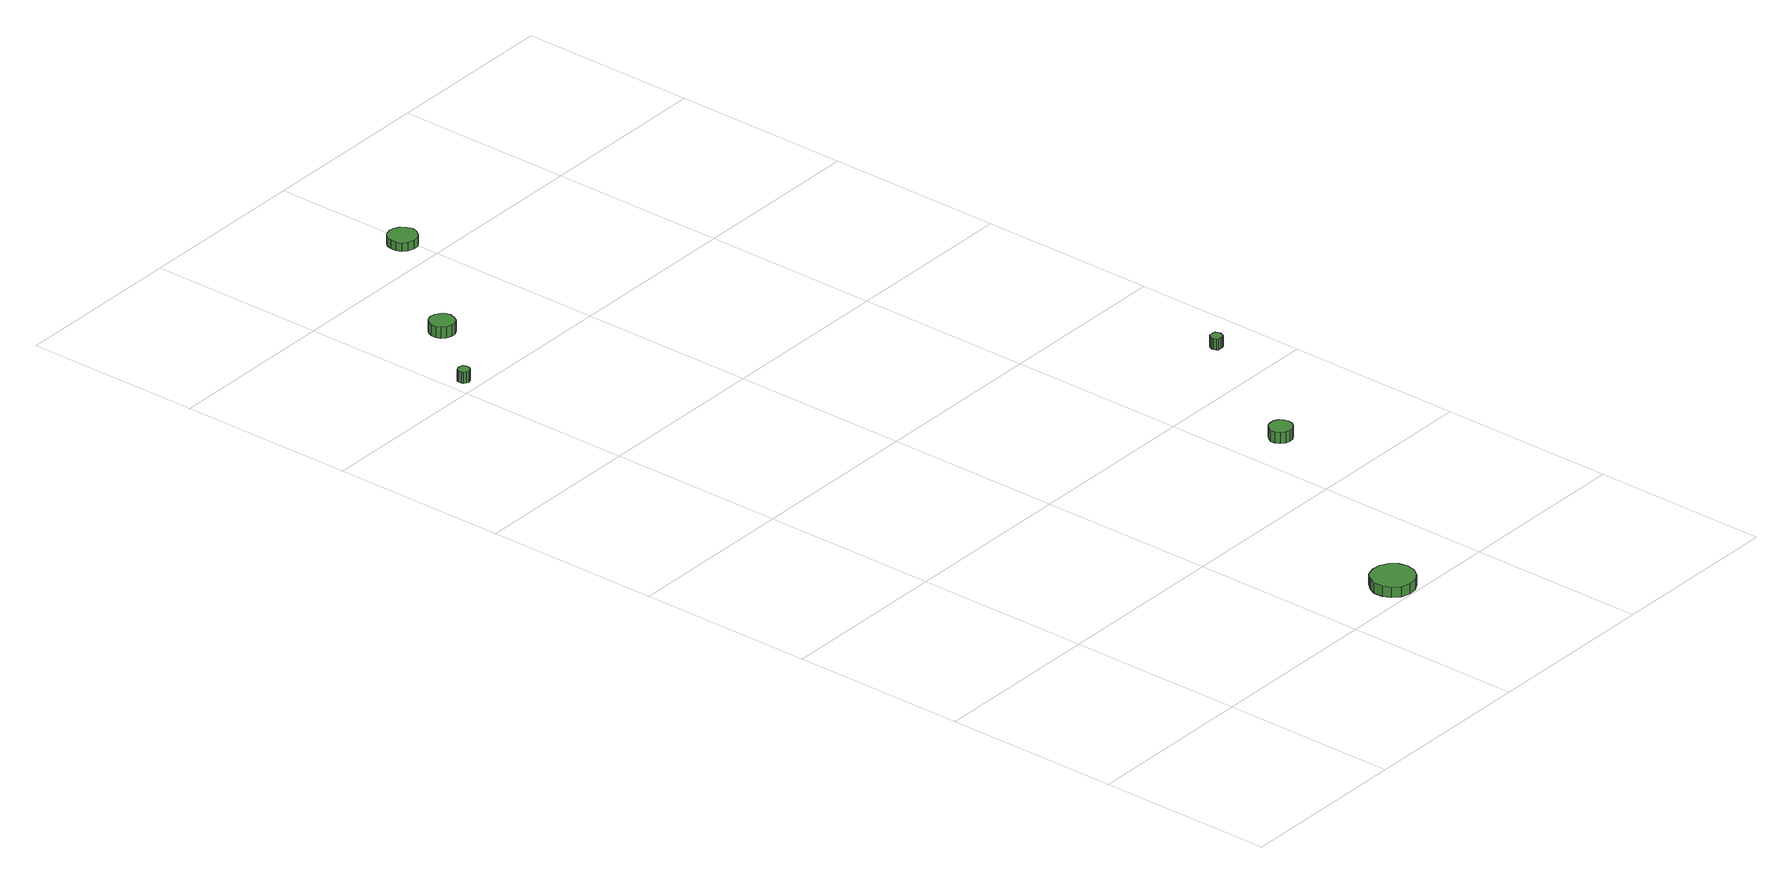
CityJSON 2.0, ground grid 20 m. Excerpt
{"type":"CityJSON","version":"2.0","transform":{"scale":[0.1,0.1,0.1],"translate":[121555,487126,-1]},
"CityObjects":{
"tree1":{"type":"SolitaryVegetationObject","attributes":{"function":"something"},"geometry":[{"type":"MultiSurface","lod":"1","boundaries":[[[0,1,2,3,4,5,6,7,8,9,10,11,12,13,14]],[[15,16,17,18,19,20,21,22,23,24,25,26,27,28,29]],[[0,29,28,1]],[[1,28,27,2]],[[2,27,26,3]],[[3,26,25,4]],[[4,25,24,5]],[[5,24,23,6]],[[6,23,22,7]],[[7,22,21,8]],[[8,21,20,9]],[[9,20,19,10]],[[10,19,18,11]],[[11,18,17,12]],[[12,17,16,13]],[[13,16,15,14]],[[14,15,29,0]]]}]},
"tree2":{"type":"SolitaryVegetationObject","attributes":{"function":"something"},"geometry":[{"type":"MultiSurface","lod":"1","boundaries":[[[30,31,32,33,34,35,36,37,38,39,40,41,42,43,44]],[[45,46,47,48,49,50,51,52,53,54,55,56,57,58,59]],[[30,59,58,31]],[[31,58,57,32]],[[32,57,56,33]],[[33,56,55,34]],[[34,55,54,35]],[[35,54,53,36]],[[36,53,52,37]],[[37,52,51,38]],[[38,51,50,39]],[[39,50,49,40]],[[40,49,48,41]],[[41,48,47,42]],[[42,47,46,43]],[[43,46,45,44]],[[44,45,59,30]]]}]},
"tree3":{"type":"SolitaryVegetationObject","attributes":{"function":"something"},"geometry":[{"type":"MultiSurface","lod":"1","boundaries":[[[60,61,62,63,64,65,66,67,68,69,70,71,72,73,74]],[[75,76,77,78,79,80,81,82,83,84,85,86,87,88,89]],[[60,89,88,61]],[[61,88,87,62]],[[62,87,86,63]],[[63,86,85,64]],[[64,85,84,65]],[[65,84,83,66]],[[66,83,82,67]],[[67,82,81,68]],[[68,81,80,69]],[[69,80,79,70]],[[70,79,78,71]],[[71,78,77,72]],[[72,77,76,73]],[[73,76,75,74]],[[74,75,89,60]]]}]},
"tree4":{"type":"SolitaryVegetationObject","attributes":{"function":"something"},"geometry":[{"type":"MultiSurface","lod":"1","boundaries":[[[90,91,92,93,94,95,96,97,98,99,100,101,102,103,104]],[[105,106,107,108,109,110,111,112,113,114,115,116,117,118,119]],[[90,119,118,91]],[[91,118,117,92]],[[92,117,116,93]],[[93,116,115,94]],[[94,115,114,95]],[[95,114,113,96]],[[96,113,112,97]],[[97,112,111,98]],[[98,111,110,99]],[[99,110,109,100]],[[100,109,108,101]],[[101,108,107,102]],[[102,107,106,103]],[[103,106,105,104]],[[104,105,119,90]]]}]},
"tree5":{"type":"SolitaryVegetationObject","attributes":{"function":"something"},"geometry":[{"type":"MultiSurface","lod":"1","boundaries":[[[120,121,122,123,124,125,126,127,128,129,130,131,132,133,134]],[[135,136,137,138,139,140,141,142,143,144,145,146,147,148,149]],[[120,149,148,121]],[[121,148,147,122]],[[122,147,146,123]],[[123,146,145,124]],[[124,145,144,125]],[[125,144,143,126]],[[126,143,142,127]],[[127,142,141,128]],[[128,141,140,129]],[[129,140,139,130]],[[130,139,138,131]],[[131,138,137,132]],[[132,137,136,133]],[[133,136,135,134]],[[134,135,149,120]]]}]},
"tree6":{"type":"SolitaryVegetationObject","attributes":{"function":"something"},"geometry":[{"type":"MultiSurface","lod":"1","boundaries":[[[150,151,152,153,154,155,156,157,158,159,160,161,162,163,164]],[[165,166,167,168,169,170,171,172,173,174,175,176,177,178,179]],[[150,179,178,151]],[[151,178,177,152]],[[152,177,176,153]],[[153,176,175,154]],[[154,175,174,155]],[[155,174,173,156]],[[156,173,172,157]],[[157,172,171,158]],[[158,171,170,159]],[[159,170,169,160]],[[160,169,168,161]],[[161,168,167,162]],[[162,167,166,163]],[[163,166,165,164]],[[164,165,179,150]]]}]}
},
"vertices":[
[317,26,18],[315,36,18],[309,44,18],[300,49,18],[290,50,18],[280,47,18],[273,40,18],[269,31,18],[269,21,18],[273,12,18],[280,5,18],[290,2,18],[300,3,18],[309,8,18],[315,16,18],[315,16,6],[309,8,6],[300,3,6],[290,2,6],[280,5,6],[273,12,6],[269,21,6],[269,31,6],[273,40,6],[280,47,6],[290,50,6],[300,49,6],[309,44,6],[315,36,6],[317,26,6],
[19,1013,25],[18,1015,25],[17,1018,25],[14,1019,25],[12,1019,25],[9,1018,25],[7,1017,25],[6,1014,25],[6,1011,25],[7,1009,25],[9,1007,25],[12,1006,25],[14,1006,25],[17,1008,25],[18,1010,25],[18,1010,12],[17,1008,12],[14,1006,12],[12,1006,12],[9,1007,12],[7,1009,12],[6,1011,12],[6,1014,12],[7,1017,12],[9,1018,12],[12,1019,12],[14,1019,12],[17,1018,12],[18,1015,12],[19,1013,12],
[97,1098,19],[95,1104,19],[92,1108,19],[87,1111,19],[81,1112,19],[75,1110,19],[71,1106,19],[69,1101,19],[69,1095,19],[71,1090,19],[75,1086,19],[81,1084,19],[87,1084,19],[92,1087,19],[95,1092,19],[95,1092,6],[92,1087,6],[87,1084,6],[81,1084,6],[75,1086,6],[71,1090,6],[69,1095,6],[69,1101,6],[71,1106,6],[75,1110,6],[81,1112,6],[87,1111,6],[92,1108,6],[95,1104,6],[97,1098,6],
[459,297,24],[458,302,24],[455,306,24],[450,309,24],[445,309,24],[440,308,24],[436,304,24],[433,299,24],[433,294,24],[436,289,24],[440,285,24],[445,284,24],[450,284,24],[455,287,24],[458,291,24],[458,291,11],[455,287,11],[450,284,11],[445,284,11],[440,285,11],[436,289,11],[433,294,11],[433,299,11],[436,304,11],[440,308,11],[445,309,11],[450,309,11],[455,306,11],[458,302,11],[459,297,11],
[211,1240,16],[209,1246,16],[205,1252,16],[199,1255,16],[193,1256,16],[186,1254,16],[181,1249,16],[179,1243,16],[179,1236,16],[181,1230,16],[186,1226,16],[193,1224,16],[199,1224,16],[205,1228,16],[209,1233,16],[209,1233,6],[205,1228,6],[199,1224,6],[193,1224,6],[186,1226,6],[181,1230,6],[179,1236,6],[179,1243,6],[181,1249,6],[186,1254,6],[193,1256,6],[199,1255,6],[205,1252,6],[209,1246,6],[211,1240,6],
[545,455,30],[544,458,30],[543,460,30],[540,461,30],[538,461,30],[535,461,30],[533,459,30],[532,456,30],[532,454,30],[533,451,30],[535,449,30],[538,449,30],[540,449,30],[543,450,30],[544,452,30],[544,452,17],[543,450,17],[540,449,17],[538,449,17],[535,449,17],[533,451,17],[532,454,17],[532,456,17],[533,459,17],[535,461,17],[538,461,17],[540,461,17],[543,460,17],[544,458,17],[545,455,17]
]}
